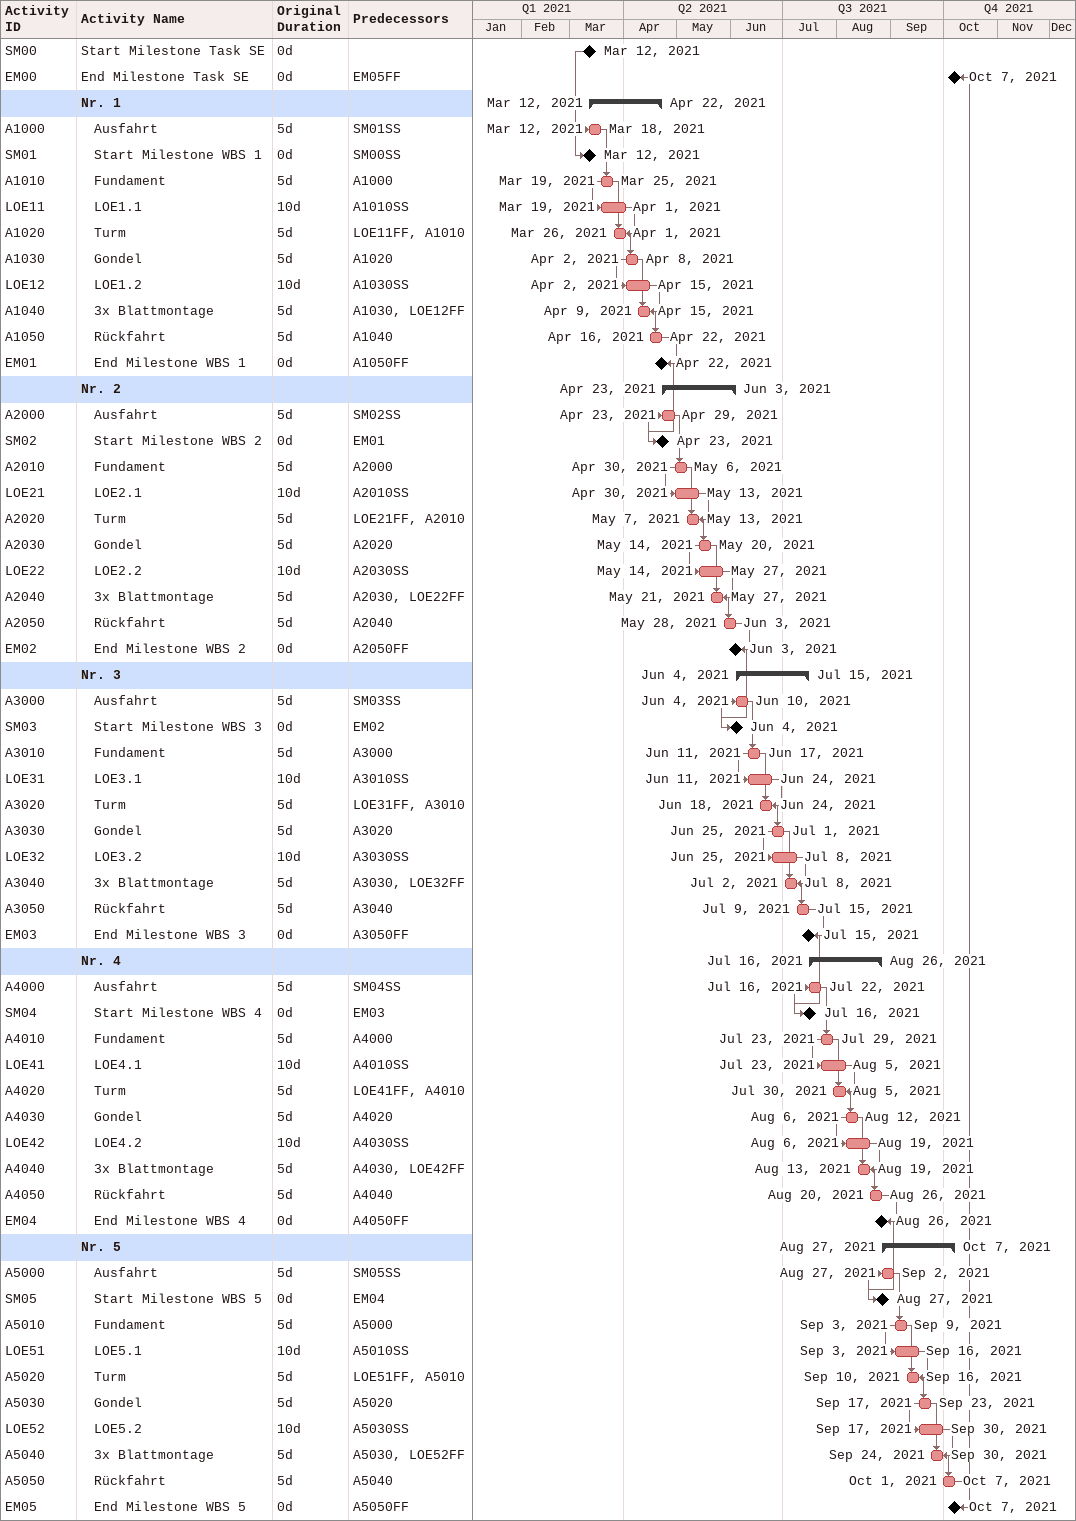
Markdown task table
| ID | Level | Task | Original duration | Start | Finish | Predecessors |
|---|---|---|---|---|---|---|
| SM00 | 1 | Start Milestone Task SE | 0d | 2021-03-12 | 2021-03-12 |  |
| EM00 | 1 | End Milestone Task SE | 0d | 2021-10-07 | 2021-10-07 | EM05FF |
|  | 1 | **Nr. 1** |  | 2021-03-12 | 2021-04-22 |  |
| A1000 | 2 | Ausfahrt | 5d | 2021-03-12 | 2021-03-18 | SM01SS |
| SM01 | 2 | Start Milestone WBS 1 | 0d | 2021-03-12 | 2021-03-12 | SM00SS |
| A1010 | 2 | Fundament | 5d | 2021-03-19 | 2021-03-25 | A1000 |
| LOE11 | 2 | LOE1.1 | 10d | 2021-03-19 | 2021-04-01 | A1010SS |
| A1020 | 2 | Turm | 5d | 2021-03-26 | 2021-04-01 | LOE11FF, A1010 |
| A1030 | 2 | Gondel | 5d | 2021-04-02 | 2021-04-08 | A1020 |
| LOE12 | 2 | LOE1.2 | 10d | 2021-04-02 | 2021-04-15 | A1030SS |
| A1040 | 2 | 3x Blattmontage | 5d | 2021-04-09 | 2021-04-15 | A1030, LOE12FF |
| A1050 | 2 | Rückfahrt | 5d | 2021-04-16 | 2021-04-22 | A1040 |
| EM01 | 2 | End Milestone WBS 1 | 0d | 2021-04-22 | 2021-04-22 | A1050FF |
|  | 1 | **Nr. 2** |  | 2021-04-23 | 2021-06-03 |  |
| A2000 | 2 | Ausfahrt | 5d | 2021-04-23 | 2021-04-29 | SM02SS |
| SM02 | 2 | Start Milestone WBS 2 | 0d | 2021-04-23 | 2021-04-23 | EM01 |
| A2010 | 2 | Fundament | 5d | 2021-04-30 | 2021-05-06 | A2000 |
| LOE21 | 2 | LOE2.1 | 10d | 2021-04-30 | 2021-05-13 | A2010SS |
| A2020 | 2 | Turm | 5d | 2021-05-07 | 2021-05-13 | LOE21FF, A2010 |
| A2030 | 2 | Gondel | 5d | 2021-05-14 | 2021-05-20 | A2020 |
| LOE22 | 2 | LOE2.2 | 10d | 2021-05-14 | 2021-05-27 | A2030SS |
| A2040 | 2 | 3x Blattmontage | 5d | 2021-05-21 | 2021-05-27 | A2030, LOE22FF |
| A2050 | 2 | Rückfahrt | 5d | 2021-05-28 | 2021-06-03 | A2040 |
| EM02 | 2 | End Milestone WBS 2 | 0d | 2021-06-03 | 2021-06-03 | A2050FF |
|  | 1 | **Nr. 3** |  | 2021-06-04 | 2021-07-15 |  |
| A3000 | 2 | Ausfahrt | 5d | 2021-06-04 | 2021-06-10 | SM03SS |
| SM03 | 2 | Start Milestone WBS 3 | 0d | 2021-06-04 | 2021-06-04 | EM02 |
| A3010 | 2 | Fundament | 5d | 2021-06-11 | 2021-06-17 | A3000 |
| LOE31 | 2 | LOE3.1 | 10d | 2021-06-11 | 2021-06-24 | A3010SS |
| A3020 | 2 | Turm | 5d | 2021-06-18 | 2021-06-24 | LOE31FF, A3010 |
| A3030 | 2 | Gondel | 5d | 2021-06-25 | 2021-07-01 | A3020 |
| LOE32 | 2 | LOE3.2 | 10d | 2021-06-25 | 2021-07-08 | A3030SS |
| A3040 | 2 | 3x Blattmontage | 5d | 2021-07-02 | 2021-07-08 | A3030, LOE32FF |
| A3050 | 2 | Rückfahrt | 5d | 2021-07-09 | 2021-07-15 | A3040 |
| EM03 | 2 | End Milestone WBS 3 | 0d | 2021-07-15 | 2021-07-15 | A3050FF |
|  | 1 | **Nr. 4** |  | 2021-07-16 | 2021-08-26 |  |
| A4000 | 2 | Ausfahrt | 5d | 2021-07-16 | 2021-07-22 | SM04SS |
| SM04 | 2 | Start Milestone WBS 4 | 0d | 2021-07-16 | 2021-07-16 | EM03 |
| A4010 | 2 | Fundament | 5d | 2021-07-23 | 2021-07-29 | A4000 |
| LOE41 | 2 | LOE4.1 | 10d | 2021-07-23 | 2021-08-05 | A4010SS |
| A4020 | 2 | Turm | 5d | 2021-07-30 | 2021-08-05 | LOE41FF, A4010 |
| A4030 | 2 | Gondel | 5d | 2021-08-06 | 2021-08-12 | A4020 |
| LOE42 | 2 | LOE4.2 | 10d | 2021-08-06 | 2021-08-19 | A4030SS |
| A4040 | 2 | 3x Blattmontage | 5d | 2021-08-13 | 2021-08-19 | A4030, LOE42FF |
| A4050 | 2 | Rückfahrt | 5d | 2021-08-20 | 2021-08-26 | A4040 |
| EM04 | 2 | End Milestone WBS 4 | 0d | 2021-08-26 | 2021-08-26 | A4050FF |
|  | 1 | **Nr. 5** |  | 2021-08-27 | 2021-10-07 |  |
| A5000 | 2 | Ausfahrt | 5d | 2021-08-27 | 2021-09-02 | SM05SS |
| SM05 | 2 | Start Milestone WBS 5 | 0d | 2021-08-27 | 2021-08-27 | EM04 |
| A5010 | 2 | Fundament | 5d | 2021-09-03 | 2021-09-09 | A5000 |
| LOE51 | 2 | LOE5.1 | 10d | 2021-09-03 | 2021-09-16 | A5010SS |
| A5020 | 2 | Turm | 5d | 2021-09-10 | 2021-09-16 | LOE51FF, A5010 |
| A5030 | 2 | Gondel | 5d | 2021-09-17 | 2021-09-23 | A5020 |
| LOE52 | 2 | LOE5.2 | 10d | 2021-09-17 | 2021-09-30 | A5030SS |
| A5040 | 2 | 3x Blattmontage | 5d | 2021-09-24 | 2021-09-30 | A5030, LOE52FF |
| A5050 | 2 | Rückfahrt | 5d | 2021-10-01 | 2021-10-07 | A5040 |
| EM05 | 2 | End Milestone WBS 5 | 0d | 2021-10-07 | 2021-10-07 | A5050FF |
